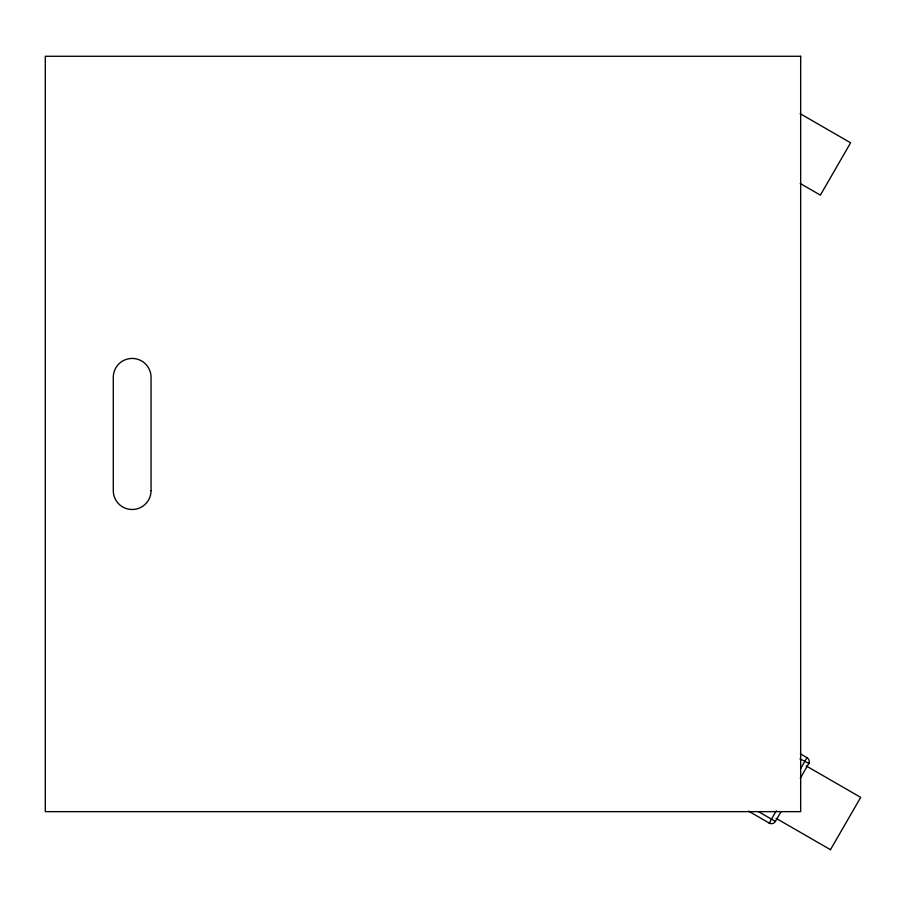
<?xml version="1.0" encoding="UTF-8"?>
<svg xmlns="http://www.w3.org/2000/svg" width="906" height="906" viewBox="0 0 906 906"><rect width="100%" height="100%" fill="white"/><g stroke="black" fill="none" stroke-linecap="round" stroke-linejoin="round"><path stroke-width="1.36" d="M800.338 778.243L808.741 763.509M799.987 758.854L808.809 763.373M800.406 753.86L806.986 757.654A4.53 4.53 0 0 1 808.639 763.849L808.877 763.26M808.639 763.849L808.933 763.158M769.319 822.92L776.34 810.757M800.564 768.775L806.963 757.699M748.639 811.198L769.228 823.078A4.53 4.53 0 0 0 775.423 821.425L780.961 811.821M830.462 849.692L860.7 797.371L806.215 765.932M769.568 823.18L770.032 823.441M769.704 823.248L769.987 823.418M769.817 823.316L769.228 823.078L769.919 823.373M800.157 113.68L850.598 142.786L820.394 195.13L800.258 183.51M776.012 818.277L830.496 849.715M758.492 811.651L775.423 821.425M800.666 56.285L45.3 56.285L45.3 811.651L800.666 811.651L800.666 56.285M151.053 490.622L151.053 377.315A18.879 18.879 0 0 0 132.163 358.436A18.879 18.879 0 0 0 113.284 377.315L113.284 490.622A18.879 18.879 0 0 0 132.163 509.5A18.879 18.879 0 0 0 151.053 490.622"/></g></svg>
